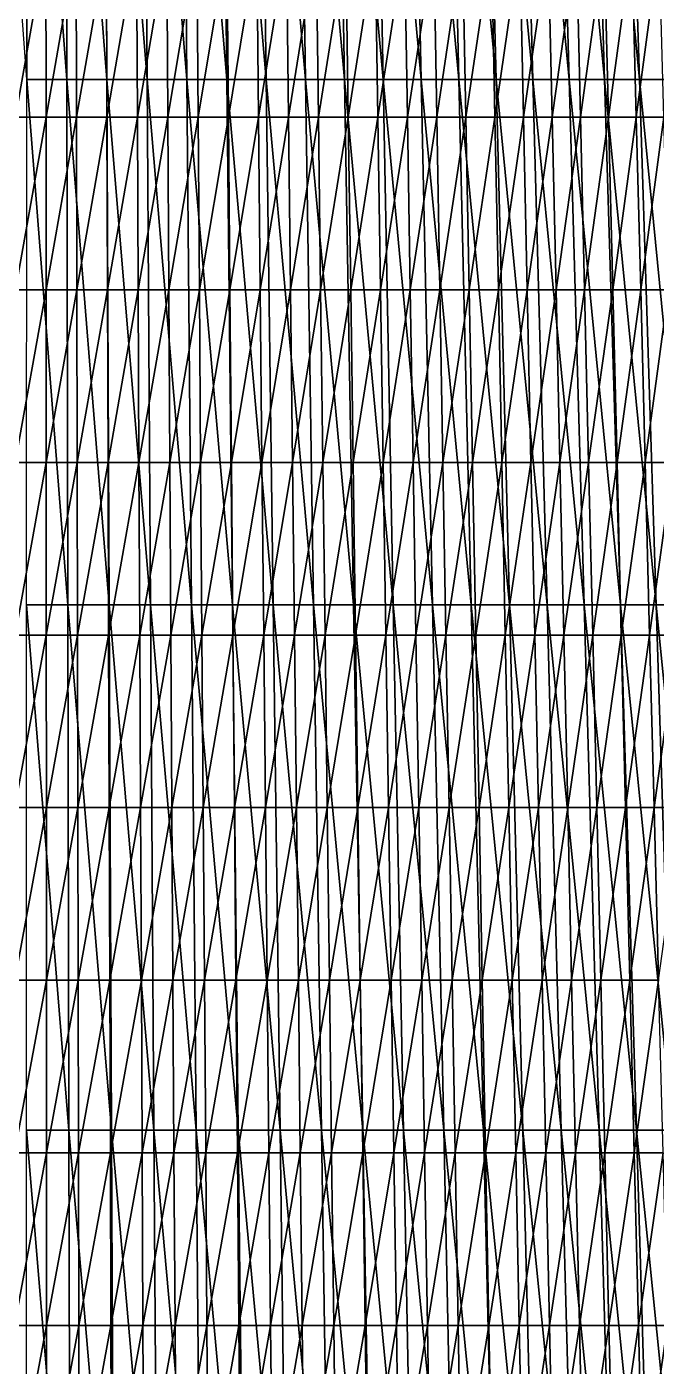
# Model space of a CAD drawing. Extents: x -53 to 3.8, y 0 to 88.2.
# Drawn here: x -24.65 to -14.12, y 22.4 to 44.79 of the extents above; entities that cross this region are included whole.
import ezdxf

# ---------------------------------------------------------------- set-up
doc = ezdxf.new("R2010")
doc.units = 0

msp = doc.modelspace()

# ---------------------------------------------------------------- linework, layer by layer
for points in [[(-24.6485, 43.9056, 25.0572), (-25.2983, 52.6867, 23.3069), (-24.6462, 52.6867, 23.3181)], [(-24.6485, 43.9056, 25.0572), (-24.6462, 52.6867, 23.3181), (-23.9765, 43.9056, 25.0465)], [(-23.9765, 43.9056, 25.0465), (-24.6462, 52.6867, 23.3181), (-23.9942, 52.6867, 23.3079)], [(-23.9942, 52.6867, 23.3079), (-23.3053, 43.9056, 25.0133), (-23.9765, 43.9056, 25.0465)], [(-23.3428, 52.6867, 23.2764), (-23.3053, 43.9056, 25.0133), (-23.9942, 52.6867, 23.3079)], [(-23.3428, 52.6867, 23.2764), (-22.6355, 43.9056, 24.9578), (-23.3053, 43.9056, 25.0133)], [(-22.6929, 52.6867, 23.2238), (-22.6355, 43.9056, 24.9578), (-23.3428, 52.6867, 23.2764)], [(-22.6929, 52.6867, 23.2238), (-21.9679, 43.9056, 24.88), (-22.6355, 43.9056, 24.9578)], [(-22.0449, 52.6867, 23.1501), (-21.9679, 43.9056, 24.88), (-22.6929, 52.6867, 23.2238)], [(-21.3033, 43.9056, 24.7802), (-22.0449, 52.6867, 23.1501), (-21.3997, 52.6867, 23.0555)], [(-21.9679, 43.9056, 24.88), (-22.0449, 52.6867, 23.1501), (-21.3033, 43.9056, 24.7802)], [(-20.6424, 43.9056, 24.6583), (-21.3997, 52.6867, 23.0555), (-20.758, 52.6867, 22.94)], [(-21.3033, 43.9056, 24.7802), (-21.3997, 52.6867, 23.0555), (-20.6424, 43.9056, 24.6583)], [(-20.758, 52.6867, 22.94), (-19.9859, 43.9056, 24.5146), (-20.6424, 43.9056, 24.6583)], [(-20.1203, 52.6867, 22.8037), (-19.9859, 43.9056, 24.5146), (-20.758, 52.6867, 22.94)], [(-20.1203, 52.6867, 22.8037), (-19.3347, 43.9056, 24.3491), (-19.9859, 43.9056, 24.5146)], [(-19.4875, 52.6867, 22.6468), (-19.3347, 43.9056, 24.3491), (-20.1203, 52.6867, 22.8037)], [(-19.4875, 52.6867, 22.6468), (-18.6894, 43.9056, 24.162), (-19.3347, 43.9056, 24.3491)], [(-18.8601, 52.6867, 22.4694), (-18.6894, 43.9056, 24.162), (-19.4875, 52.6867, 22.6468)], [(-18.0508, 43.9056, 23.9533), (-18.8601, 52.6867, 22.4694), (-18.239, 52.6867, 22.2715)], [(-18.6894, 43.9056, 24.162), (-18.8601, 52.6867, 22.4694), (-18.0508, 43.9056, 23.9533)], [(-17.4196, 43.9056, 23.7231), (-18.239, 52.6867, 22.2715), (-17.6247, 52.6867, 22.0532)], [(-18.0508, 43.9056, 23.9533), (-18.239, 52.6867, 22.2715), (-17.4196, 43.9056, 23.7231)], [(-16.7968, 43.9056, 23.4717), (-17.6247, 52.6867, 22.0532), (-17.0181, 52.6867, 21.8148)], [(-17.4196, 43.9056, 23.7231), (-17.6247, 52.6867, 22.0532), (-16.7968, 43.9056, 23.4717)], [(-17.0181, 52.6867, 21.8148), (-16.1828, 43.9056, 23.1995), (-16.7968, 43.9056, 23.4717)], [(-16.4198, 52.6867, 21.5566), (-16.1828, 43.9056, 23.1995), (-17.0181, 52.6867, 21.8148)], [(-16.4198, 52.6867, 21.5566), (-15.5784, 43.9056, 22.9069), (-16.1828, 43.9056, 23.1995)], [(-15.8303, 52.6867, 21.279), (-15.5784, 43.9056, 22.9069), (-16.4198, 52.6867, 21.5566)], [(-14.9842, 43.9056, 22.5944), (-15.8303, 52.6867, 21.279), (-15.2502, 52.6867, 20.9823)], [(-15.5784, 43.9056, 22.9069), (-15.8303, 52.6867, 21.279), (-14.9842, 43.9056, 22.5944)], [(-14.4007, 43.9056, 22.2623), (-15.2502, 52.6867, 20.9823), (-14.68, 52.6867, 20.667)], [(-14.9842, 43.9056, 22.5944), (-15.2502, 52.6867, 20.9823), (-14.4007, 43.9056, 22.2623)], [(-13.8286, 43.9056, 21.9111), (-14.68, 52.6867, 20.667), (-14.1204, 52.6867, 20.3335)], [(-14.4007, 43.9056, 22.2623), (-14.68, 52.6867, 20.667), (-13.8286, 43.9056, 21.9111)], [(-24.835, 43.2773, 29.1794), (-24.3265, 46.1624, 28.6072), (-24.8325, 46.1624, 28.608)], [(-24.3251, 43.2773, 29.1786), (-24.3265, 46.1624, 28.6072), (-24.835, 43.2773, 29.1794)], [(-24.3251, 43.2773, 29.1786), (-23.8207, 46.1624, 28.5958), (-24.3265, 46.1624, 28.6072)], [(-23.8153, 43.2773, 29.167), (-23.8207, 46.1624, 28.5958), (-24.3251, 43.2773, 29.1786)], [(-23.8153, 43.2773, 29.167), (-23.3152, 46.1624, 28.5739), (-23.8207, 46.1624, 28.5958)], [(-23.3058, 43.2773, 29.1448), (-23.3152, 46.1624, 28.5739), (-23.8153, 43.2773, 29.167)], [(-23.3058, 43.2773, 29.1448), (-22.8103, 46.1624, 28.5414), (-23.3152, 46.1624, 28.5739)], [(-22.7969, 43.2773, 29.1119), (-22.8103, 46.1624, 28.5414), (-23.3058, 43.2773, 29.1448)], [(-22.7969, 43.2773, 29.1119), (-22.3062, 46.1624, 28.4983), (-22.8103, 46.1624, 28.5414)], [(-22.2889, 43.2773, 29.0682), (-22.3062, 46.1624, 28.4983), (-22.7969, 43.2773, 29.1119)], [(-22.2889, 43.2773, 29.0682), (-21.8031, 46.1624, 28.4446), (-22.3062, 46.1624, 28.4983)], [(-21.7819, 43.2773, 29.0138), (-21.8031, 46.1624, 28.4446), (-22.2889, 43.2773, 29.0682)], [(-21.7819, 43.2773, 29.0138), (-21.3012, 46.1624, 28.3804), (-21.8031, 46.1624, 28.4446)], [(-21.2761, 43.2773, 28.9487), (-21.3012, 46.1624, 28.3804), (-21.7819, 43.2773, 29.0138)], [(-21.2761, 43.2773, 28.9487), (-20.8008, 46.1624, 28.3055), (-21.3012, 46.1624, 28.3804)], [(-20.7719, 43.2773, 28.8728), (-20.8008, 46.1624, 28.3055), (-21.2761, 43.2773, 28.9487)], [(-20.7719, 43.2773, 28.8728), (-20.3021, 46.1624, 28.2201), (-20.8008, 46.1624, 28.3055)], [(-20.2694, 43.2773, 28.7863), (-20.3021, 46.1624, 28.2201), (-20.7719, 43.2773, 28.8728)], [(-20.2694, 43.2773, 28.7863), (-19.8054, 46.1624, 28.1242), (-20.3021, 46.1624, 28.2201)], [(-19.7688, 43.2773, 28.689), (-19.8054, 46.1624, 28.1242), (-20.2694, 43.2773, 28.7863)], [(-19.7688, 43.2773, 28.689), (-19.3108, 46.1624, 28.0178), (-19.8054, 46.1624, 28.1242)], [(-19.2705, 43.2773, 28.5812), (-19.3108, 46.1624, 28.0178), (-19.7688, 43.2773, 28.689)], [(-19.2705, 43.2773, 28.5812), (-18.8185, 46.1624, 27.901), (-19.3108, 46.1624, 28.0178)], [(-18.7745, 43.2773, 28.4628), (-18.8185, 46.1624, 27.901), (-19.2705, 43.2773, 28.5812)], [(-18.7745, 43.2773, 28.4628), (-18.3288, 46.1624, 27.774), (-18.8185, 46.1624, 27.901)], [(-18.3288, 46.1624, 27.774), (-18.7745, 43.2773, 28.4628), (-18.2812, 43.2773, 28.3341)], [(-17.8419, 46.1624, 27.6367), (-18.3288, 46.1624, 27.774), (-18.2812, 43.2773, 28.3341)], [(-18.2812, 43.2773, 28.3341), (-17.7907, 43.2773, 28.1949), (-17.8419, 46.1624, 27.6367)], [(-17.7907, 43.2773, 28.1949), (-17.358, 46.1624, 27.4894), (-17.8419, 46.1624, 27.6367)], [(-17.358, 46.1624, 27.4894), (-17.7907, 43.2773, 28.1949), (-17.3032, 43.2773, 28.0455)], [(-16.8772, 46.1624, 27.3319), (-17.358, 46.1624, 27.4894), (-17.3032, 43.2773, 28.0455)], [(-17.3032, 43.2773, 28.0455), (-16.819, 43.2773, 27.8859), (-16.8772, 46.1624, 27.3319)], [(-16.819, 43.2773, 27.8859), (-16.3999, 46.1624, 27.1644), (-16.8772, 46.1624, 27.3319)], [(-16.3999, 46.1624, 27.1644), (-16.819, 43.2773, 27.8859), (-16.3383, 43.2773, 27.7162)], [(-15.9262, 46.1624, 26.9871), (-16.3999, 46.1624, 27.1644), (-16.3383, 43.2773, 27.7162)], [(-16.3383, 43.2773, 27.7162), (-15.8612, 43.2773, 27.5365), (-15.9262, 46.1624, 26.9871)], [(-15.8612, 43.2773, 27.5365), (-15.4563, 46.1624, 26.7999), (-15.9262, 46.1624, 26.9871)], [(-15.4563, 46.1624, 26.7999), (-15.8612, 43.2773, 27.5365), (-15.3881, 43.2773, 27.3467)], [(-14.9904, 46.1624, 26.6029), (-15.4563, 46.1624, 26.7999), (-15.3881, 43.2773, 27.3467)], [(-15.3881, 43.2773, 27.3467), (-14.919, 43.2773, 27.1471), (-14.9904, 46.1624, 26.6029)], [(-14.919, 43.2773, 27.1471), (-14.5288, 46.1624, 26.3962), (-14.9904, 46.1624, 26.6029)], [(-14.5288, 46.1624, 26.3962), (-14.919, 43.2773, 27.1471), (-14.4543, 43.2773, 26.9376)], [(-14.0716, 46.1624, 26.1799), (-14.5288, 46.1624, 26.3962), (-14.4543, 43.2773, 26.9376)], [(-14.4543, 43.2773, 26.9376), (-13.9942, 43.2773, 26.7184), (-14.0716, 46.1624, 26.1799)], [(-24.6508, 35.1245, 26.7963), (-24.6485, 43.9056, 25.0572), (-23.9588, 35.1245, 26.785)], [(-23.9588, 35.1245, 26.785), (-24.6485, 43.9056, 25.0572), (-23.9765, 43.9056, 25.0465)], [(-23.9765, 43.9056, 25.0465), (-23.2677, 35.1245, 26.7502), (-23.9588, 35.1245, 26.785)], [(-23.3053, 43.9056, 25.0133), (-23.2677, 35.1245, 26.7502), (-23.9765, 43.9056, 25.0465)], [(-23.3053, 43.9056, 25.0133), (-22.5781, 35.1245, 26.6918), (-23.2677, 35.1245, 26.7502)], [(-22.6355, 43.9056, 24.9578), (-22.5781, 35.1245, 26.6918), (-23.3053, 43.9056, 25.0133)], [(-22.6355, 43.9056, 24.9578), (-21.8908, 35.1245, 26.61), (-22.5781, 35.1245, 26.6918)], [(-21.9679, 43.9056, 24.88), (-21.8908, 35.1245, 26.61), (-22.6355, 43.9056, 24.9578)], [(-21.2068, 35.1245, 26.5049), (-21.9679, 43.9056, 24.88), (-21.3033, 43.9056, 24.7802)], [(-21.8908, 35.1245, 26.61), (-21.9679, 43.9056, 24.88), (-21.2068, 35.1245, 26.5049)], [(-20.5268, 35.1245, 26.3767), (-21.3033, 43.9056, 24.7802), (-20.6424, 43.9056, 24.6583)], [(-21.2068, 35.1245, 26.5049), (-21.3033, 43.9056, 24.7802), (-20.5268, 35.1245, 26.3767)], [(-20.6424, 43.9056, 24.6583), (-19.8515, 35.1245, 26.2255), (-20.5268, 35.1245, 26.3767)], [(-19.9859, 43.9056, 24.5146), (-19.8515, 35.1245, 26.2255), (-20.6424, 43.9056, 24.6583)], [(-19.9859, 43.9056, 24.5146), (-19.1819, 35.1245, 26.0514), (-19.8515, 35.1245, 26.2255)], [(-19.3347, 43.9056, 24.3491), (-19.1819, 35.1245, 26.0514), (-19.9859, 43.9056, 24.5146)], [(-19.3347, 43.9056, 24.3491), (-18.5186, 35.1245, 25.8545), (-19.1819, 35.1245, 26.0514)], [(-18.6894, 43.9056, 24.162), (-18.5186, 35.1245, 25.8545), (-19.3347, 43.9056, 24.3491)], [(-17.8625, 35.1245, 25.635), (-18.6894, 43.9056, 24.162), (-18.0508, 43.9056, 23.9533)], [(-18.5186, 35.1245, 25.8545), (-18.6894, 43.9056, 24.162), (-17.8625, 35.1245, 25.635)], [(-17.2145, 35.1245, 25.393), (-18.0508, 43.9056, 23.9533), (-17.4196, 43.9056, 23.7231)], [(-17.8625, 35.1245, 25.635), (-18.0508, 43.9056, 23.9533), (-17.2145, 35.1245, 25.393)], [(-16.5754, 35.1245, 25.1287), (-17.4196, 43.9056, 23.7231), (-16.7968, 43.9056, 23.4717)], [(-17.2145, 35.1245, 25.393), (-17.4196, 43.9056, 23.7231), (-16.5754, 35.1245, 25.1287)], [(-16.7968, 43.9056, 23.4717), (-15.9459, 35.1245, 24.8425), (-16.5754, 35.1245, 25.1287)], [(-16.1828, 43.9056, 23.1995), (-15.9459, 35.1245, 24.8425), (-16.7968, 43.9056, 23.4717)], [(-16.1828, 43.9056, 23.1995), (-15.3266, 35.1245, 24.5349), (-15.9459, 35.1245, 24.8425)], [(-15.5784, 43.9056, 22.9069), (-15.3266, 35.1245, 24.5349), (-16.1828, 43.9056, 23.1995)], [(-14.7182, 35.1245, 24.2064), (-15.5784, 43.9056, 22.9069), (-14.9842, 43.9056, 22.5944)], [(-15.3266, 35.1245, 24.5349), (-15.5784, 43.9056, 22.9069), (-14.7182, 35.1245, 24.2064)], [(-14.1214, 35.1245, 23.8575), (-14.9842, 43.9056, 22.5944), (-14.4007, 43.9056, 22.2623)], [(-14.7182, 35.1245, 24.2064), (-14.9842, 43.9056, 22.5944), (-14.1214, 35.1245, 23.8575)], [(-13.5368, 35.1245, 23.4887), (-14.4007, 43.9056, 22.2623), (-13.8286, 43.9056, 21.9111)], [(-14.1214, 35.1245, 23.8575), (-14.4007, 43.9056, 22.2623), (-13.5368, 35.1245, 23.4887)], [(-24.8375, 40.3921, 29.7507), (-24.3251, 43.2773, 29.1786), (-24.835, 43.2773, 29.1794)], [(-24.3236, 40.3921, 29.7499), (-24.3251, 43.2773, 29.1786), (-24.8375, 40.3921, 29.7507)], [(-24.3236, 40.3921, 29.7499), (-23.8153, 43.2773, 29.167), (-24.3251, 43.2773, 29.1786)], [(-23.8098, 40.3921, 29.7383), (-23.8153, 43.2773, 29.167), (-24.3236, 40.3921, 29.7499)], [(-23.8098, 40.3921, 29.7383), (-23.3058, 43.2773, 29.1448), (-23.8153, 43.2773, 29.167)], [(-23.2964, 40.3921, 29.7158), (-23.3058, 43.2773, 29.1448), (-23.8098, 40.3921, 29.7383)], [(-23.2964, 40.3921, 29.7158), (-22.7969, 43.2773, 29.1119), (-23.3058, 43.2773, 29.1448)], [(-22.7836, 40.3921, 29.6824), (-22.7969, 43.2773, 29.1119), (-23.2964, 40.3921, 29.7158)], [(-22.7836, 40.3921, 29.6824), (-22.2889, 43.2773, 29.0682), (-22.7969, 43.2773, 29.1119)], [(-22.2716, 40.3921, 29.6382), (-22.2889, 43.2773, 29.0682), (-22.7836, 40.3921, 29.6824)], [(-22.2716, 40.3921, 29.6382), (-21.7819, 43.2773, 29.0138), (-22.2889, 43.2773, 29.0682)], [(-21.7607, 40.3921, 29.583), (-21.7819, 43.2773, 29.0138), (-22.2716, 40.3921, 29.6382)], [(-21.7607, 40.3921, 29.583), (-21.2761, 43.2773, 28.9487), (-21.7819, 43.2773, 29.0138)], [(-21.2511, 40.3921, 29.517), (-21.2761, 43.2773, 28.9487), (-21.7607, 40.3921, 29.583)], [(-21.2511, 40.3921, 29.517), (-20.7719, 43.2773, 28.8728), (-21.2761, 43.2773, 28.9487)], [(-20.743, 40.3921, 29.4402), (-20.7719, 43.2773, 28.8728), (-21.2511, 40.3921, 29.517)], [(-20.743, 40.3921, 29.4402), (-20.2694, 43.2773, 28.7863), (-20.7719, 43.2773, 28.8728)], [(-20.2366, 40.3921, 29.3524), (-20.2694, 43.2773, 28.7863), (-20.743, 40.3921, 29.4402)], [(-20.2366, 40.3921, 29.3524), (-19.7688, 43.2773, 28.689), (-20.2694, 43.2773, 28.7863)], [(-19.7323, 40.3921, 29.2538), (-19.7688, 43.2773, 28.689), (-20.2366, 40.3921, 29.3524)], [(-19.7323, 40.3921, 29.2538), (-19.2705, 43.2773, 28.5812), (-19.7688, 43.2773, 28.689)], [(-19.2302, 40.3921, 29.1446), (-19.2705, 43.2773, 28.5812), (-19.7323, 40.3921, 29.2538)], [(-19.2302, 40.3921, 29.1446), (-18.7745, 43.2773, 28.4628), (-19.2705, 43.2773, 28.5812)], [(-18.7745, 43.2773, 28.4628), (-19.2302, 40.3921, 29.1446), (-18.7306, 40.3921, 29.0246)], [(-18.2812, 43.2773, 28.3341), (-18.7745, 43.2773, 28.4628), (-18.7306, 40.3921, 29.0246)], [(-18.7306, 40.3921, 29.0246), (-18.2336, 40.3921, 28.8941), (-18.2812, 43.2773, 28.3341)], [(-18.2336, 40.3921, 28.8941), (-17.7907, 43.2773, 28.1949), (-18.2812, 43.2773, 28.3341)], [(-17.7907, 43.2773, 28.1949), (-18.2336, 40.3921, 28.8941), (-17.7395, 40.3921, 28.7531)], [(-17.3032, 43.2773, 28.0455), (-17.7907, 43.2773, 28.1949), (-17.7395, 40.3921, 28.7531)], [(-17.7395, 40.3921, 28.7531), (-17.2485, 40.3921, 28.6017), (-17.3032, 43.2773, 28.0455)], [(-17.2485, 40.3921, 28.6017), (-16.819, 43.2773, 27.8859), (-17.3032, 43.2773, 28.0455)], [(-16.819, 43.2773, 27.8859), (-17.2485, 40.3921, 28.6017), (-16.7608, 40.3921, 28.44)], [(-16.3383, 43.2773, 27.7162), (-16.819, 43.2773, 27.8859), (-16.7608, 40.3921, 28.44)], [(-16.7608, 40.3921, 28.44), (-16.2767, 40.3921, 28.268), (-16.3383, 43.2773, 27.7162)], [(-16.2767, 40.3921, 28.268), (-15.8612, 43.2773, 27.5365), (-16.3383, 43.2773, 27.7162)], [(-15.8612, 43.2773, 27.5365), (-16.2767, 40.3921, 28.268), (-15.7963, 40.3921, 28.0858)], [(-15.3881, 43.2773, 27.3467), (-15.8612, 43.2773, 27.5365), (-15.7963, 40.3921, 28.0858)], [(-15.7963, 40.3921, 28.0858), (-15.3199, 40.3921, 27.8936), (-15.3881, 43.2773, 27.3467)], [(-15.3199, 40.3921, 27.8936), (-14.919, 43.2773, 27.1471), (-15.3881, 43.2773, 27.3467)], [(-14.919, 43.2773, 27.1471), (-15.3199, 40.3921, 27.8936), (-14.8477, 40.3921, 27.6913)], [(-14.4543, 43.2773, 26.9376), (-14.919, 43.2773, 27.1471), (-14.8477, 40.3921, 27.6913)], [(-14.8477, 40.3921, 27.6913), (-14.3799, 40.3921, 27.4791), (-14.4543, 43.2773, 26.9376)], [(-14.3799, 40.3921, 27.4791), (-13.9942, 43.2773, 26.7184), (-14.4543, 43.2773, 26.9376)], [(-13.9942, 43.2773, 26.7184), (-14.3799, 40.3921, 27.4791), (-13.9167, 40.3921, 27.257)], [(-24.84, 37.507, 30.3221), (-24.3236, 40.3921, 29.7499), (-24.8375, 40.3921, 29.7507)], [(-24.3221, 37.507, 30.3213), (-24.3236, 40.3921, 29.7499), (-24.84, 37.507, 30.3221)], [(-24.3221, 37.507, 30.3213), (-23.8098, 40.3921, 29.7383), (-24.3236, 40.3921, 29.7499)], [(-23.8044, 37.507, 30.3095), (-23.8098, 40.3921, 29.7383), (-24.3221, 37.507, 30.3213)], [(-23.8044, 37.507, 30.3095), (-23.2964, 40.3921, 29.7158), (-23.8098, 40.3921, 29.7383)], [(-23.287, 37.507, 30.2867), (-23.2964, 40.3921, 29.7158), (-23.8044, 37.507, 30.3095)], [(-23.287, 37.507, 30.2867), (-22.7836, 40.3921, 29.6824), (-23.2964, 40.3921, 29.7158)], [(-22.7702, 37.507, 30.2529), (-22.7836, 40.3921, 29.6824), (-23.287, 37.507, 30.2867)], [(-22.7702, 37.507, 30.2529), (-22.2716, 40.3921, 29.6382), (-22.7836, 40.3921, 29.6824)], [(-22.2543, 37.507, 30.2081), (-22.2716, 40.3921, 29.6382), (-22.7702, 37.507, 30.2529)], [(-22.2543, 37.507, 30.2081), (-21.7607, 40.3921, 29.583), (-22.2716, 40.3921, 29.6382)], [(-21.7395, 37.507, 30.1522), (-21.7607, 40.3921, 29.583), (-22.2543, 37.507, 30.2081)], [(-21.7395, 37.507, 30.1522), (-21.2511, 40.3921, 29.517), (-21.7607, 40.3921, 29.583)], [(-21.226, 37.507, 30.0854), (-21.2511, 40.3921, 29.517), (-21.7395, 37.507, 30.1522)], [(-21.226, 37.507, 30.0854), (-20.743, 40.3921, 29.4402), (-21.2511, 40.3921, 29.517)], [(-20.714, 37.507, 30.0075), (-20.743, 40.3921, 29.4402), (-21.226, 37.507, 30.0854)], [(-20.714, 37.507, 30.0075), (-20.2366, 40.3921, 29.3524), (-20.743, 40.3921, 29.4402)], [(-20.2039, 37.507, 29.9186), (-20.2366, 40.3921, 29.3524), (-20.714, 37.507, 30.0075)], [(-20.2039, 37.507, 29.9186), (-19.7323, 40.3921, 29.2538), (-20.2366, 40.3921, 29.3524)], [(-19.6958, 37.507, 29.8187), (-19.7323, 40.3921, 29.2538), (-20.2039, 37.507, 29.9186)], [(-19.6958, 37.507, 29.8187), (-19.2302, 40.3921, 29.1446), (-19.7323, 40.3921, 29.2538)], [(-19.2302, 40.3921, 29.1446), (-19.6958, 37.507, 29.8187), (-19.1899, 37.507, 29.708)], [(-18.7306, 40.3921, 29.0246), (-19.2302, 40.3921, 29.1446), (-19.1899, 37.507, 29.708)], [(-19.1899, 37.507, 29.708), (-18.6866, 37.507, 29.5864), (-18.7306, 40.3921, 29.0246)], [(-18.6866, 37.507, 29.5864), (-18.2336, 40.3921, 28.8941), (-18.7306, 40.3921, 29.0246)], [(-18.2336, 40.3921, 28.8941), (-18.6866, 37.507, 29.5864), (-18.1859, 37.507, 29.4542)], [(-17.7395, 40.3921, 28.7531), (-18.2336, 40.3921, 28.8941), (-18.1859, 37.507, 29.4542)], [(-18.1859, 37.507, 29.4542), (-17.6883, 37.507, 29.3113), (-17.7395, 40.3921, 28.7531)], [(-17.6883, 37.507, 29.3113), (-17.2485, 40.3921, 28.6017), (-17.7395, 40.3921, 28.7531)], [(-17.2485, 40.3921, 28.6017), (-17.6883, 37.507, 29.3113), (-17.1937, 37.507, 29.1579)], [(-16.7608, 40.3921, 28.44), (-17.2485, 40.3921, 28.6017), (-17.1937, 37.507, 29.1579)], [(-17.1937, 37.507, 29.1579), (-16.7026, 37.507, 28.9941), (-16.7608, 40.3921, 28.44)], [(-16.7026, 37.507, 28.9941), (-16.2767, 40.3921, 28.268), (-16.7608, 40.3921, 28.44)], [(-16.2767, 40.3921, 28.268), (-16.7026, 37.507, 28.9941), (-16.215, 37.507, 28.8198)], [(-15.7963, 40.3921, 28.0858), (-16.2767, 40.3921, 28.268), (-16.215, 37.507, 28.8198)], [(-16.215, 37.507, 28.8198), (-15.7313, 37.507, 28.6352), (-15.7963, 40.3921, 28.0858)], [(-15.7313, 37.507, 28.6352), (-15.3199, 40.3921, 27.8936), (-15.7963, 40.3921, 28.0858)], [(-15.3199, 40.3921, 27.8936), (-15.7313, 37.507, 28.6352), (-15.2517, 37.507, 28.4404)], [(-14.8477, 40.3921, 27.6913), (-15.3199, 40.3921, 27.8936), (-15.2517, 37.507, 28.4404)], [(-15.2517, 37.507, 28.4404), (-14.7763, 37.507, 28.2355), (-14.8477, 40.3921, 27.6913)], [(-14.7763, 37.507, 28.2355), (-14.3799, 40.3921, 27.4791), (-14.8477, 40.3921, 27.6913)], [(-14.3799, 40.3921, 27.4791), (-14.7763, 37.507, 28.2355), (-14.3054, 37.507, 28.0205)], [(-13.9167, 40.3921, 27.257), (-14.3799, 40.3921, 27.4791), (-14.3054, 37.507, 28.0205)], [(-14.3054, 37.507, 28.0205), (-13.8392, 37.507, 27.7955), (-13.9167, 40.3921, 27.257)], [(-24.8425, 34.6218, 30.8935), (-24.3221, 37.507, 30.3213), (-24.84, 37.507, 30.3221)], [(-24.3206, 34.6218, 30.8927), (-24.3221, 37.507, 30.3213), (-24.8425, 34.6218, 30.8935)], [(-24.3206, 34.6218, 30.8927), (-23.8044, 37.507, 30.3095), (-24.3221, 37.507, 30.3213)], [(-23.7989, 34.6218, 30.8807), (-23.8044, 37.507, 30.3095), (-24.3206, 34.6218, 30.8927)], [(-23.7989, 34.6218, 30.8807), (-23.287, 37.507, 30.2867), (-23.8044, 37.507, 30.3095)], [(-23.2776, 34.6218, 30.8576), (-23.287, 37.507, 30.2867), (-23.7989, 34.6218, 30.8807)], [(-23.2776, 34.6218, 30.8576), (-22.7702, 37.507, 30.2529), (-23.287, 37.507, 30.2867)], [(-22.7569, 34.6218, 30.8234), (-22.7702, 37.507, 30.2529), (-23.2776, 34.6218, 30.8576)], [(-22.7569, 34.6218, 30.8234), (-22.2543, 37.507, 30.2081), (-22.7702, 37.507, 30.2529)], [(-22.2371, 34.6218, 30.778), (-22.2543, 37.507, 30.2081), (-22.7569, 34.6218, 30.8234)], [(-22.2371, 34.6218, 30.778), (-21.7395, 37.507, 30.1522), (-22.2543, 37.507, 30.2081)], [(-21.7183, 34.6218, 30.7215), (-21.7395, 37.507, 30.1522), (-22.2371, 34.6218, 30.778)], [(-21.7183, 34.6218, 30.7215), (-21.226, 37.507, 30.0854), (-21.7395, 37.507, 30.1522)], [(-21.2009, 34.6218, 30.6537), (-21.226, 37.507, 30.0854), (-21.7183, 34.6218, 30.7215)], [(-21.2009, 34.6218, 30.6537), (-20.714, 37.507, 30.0075), (-21.226, 37.507, 30.0854)], [(-20.6851, 34.6218, 30.5748), (-20.714, 37.507, 30.0075), (-21.2009, 34.6218, 30.6537)], [(-20.6851, 34.6218, 30.5748), (-20.2039, 37.507, 29.9186), (-20.714, 37.507, 30.0075)], [(-20.1711, 34.6218, 30.4847), (-20.2039, 37.507, 29.9186), (-20.6851, 34.6218, 30.5748)], [(-20.1711, 34.6218, 30.4847), (-19.6958, 37.507, 29.8187), (-20.2039, 37.507, 29.9186)], [(-19.6958, 37.507, 29.8187), (-20.1711, 34.6218, 30.4847), (-19.6592, 34.6218, 30.3835)], [(-19.1899, 37.507, 29.708), (-19.6958, 37.507, 29.8187), (-19.6592, 34.6218, 30.3835)], [(-19.6592, 34.6218, 30.3835), (-19.1496, 34.6218, 30.2714), (-19.1899, 37.507, 29.708)], [(-19.1496, 34.6218, 30.2714), (-18.6866, 37.507, 29.5864), (-19.1899, 37.507, 29.708)], [(-18.6866, 37.507, 29.5864), (-19.1496, 34.6218, 30.2714), (-18.6426, 34.6218, 30.1482)], [(-18.1859, 37.507, 29.4542), (-18.6866, 37.507, 29.5864), (-18.6426, 34.6218, 30.1482)], [(-18.6426, 34.6218, 30.1482), (-18.1383, 34.6218, 30.0143), (-18.1859, 37.507, 29.4542)], [(-18.1383, 34.6218, 30.0143), (-17.6883, 37.507, 29.3113), (-18.1859, 37.507, 29.4542)], [(-17.6883, 37.507, 29.3113), (-18.1383, 34.6218, 30.0143), (-17.637, 34.6218, 29.8695)], [(-17.1937, 37.507, 29.1579), (-17.6883, 37.507, 29.3113), (-17.637, 34.6218, 29.8695)], [(-17.637, 34.6218, 29.8695), (-17.139, 34.6218, 29.7141), (-17.1937, 37.507, 29.1579)], [(-17.139, 34.6218, 29.7141), (-16.7026, 37.507, 28.9941), (-17.1937, 37.507, 29.1579)], [(-16.7026, 37.507, 28.9941), (-17.139, 34.6218, 29.7141), (-16.6444, 34.6218, 29.5481)], [(-16.215, 37.507, 28.8198), (-16.7026, 37.507, 28.9941), (-16.6444, 34.6218, 29.5481)], [(-16.6444, 34.6218, 29.5481), (-16.1534, 34.6218, 29.3716), (-16.215, 37.507, 28.8198)], [(-16.1534, 34.6218, 29.3716), (-15.7313, 37.507, 28.6352), (-16.215, 37.507, 28.8198)], [(-15.7313, 37.507, 28.6352), (-16.1534, 34.6218, 29.3716), (-15.6664, 34.6218, 29.1846)], [(-15.2517, 37.507, 28.4404), (-15.7313, 37.507, 28.6352), (-15.6664, 34.6218, 29.1846)], [(-15.6664, 34.6218, 29.1846), (-15.1835, 34.6218, 28.9873), (-15.2517, 37.507, 28.4404)], [(-15.1835, 34.6218, 28.9873), (-14.7763, 37.507, 28.2355), (-15.2517, 37.507, 28.4404)], [(-14.7763, 37.507, 28.2355), (-15.1835, 34.6218, 28.9873), (-14.7049, 34.6218, 28.7797)], [(-14.3054, 37.507, 28.0205), (-14.7763, 37.507, 28.2355), (-14.7049, 34.6218, 28.7797)], [(-14.7049, 34.6218, 28.7797), (-14.2309, 34.6218, 28.5619), (-14.3054, 37.507, 28.0205)], [(-14.2309, 34.6218, 28.5619), (-13.8392, 37.507, 27.7955), (-14.3054, 37.507, 28.0205)], [(-14.2309, 34.6218, 28.5619), (-13.7617, 34.6218, 28.334), (-13.8392, 37.507, 27.7955)], [(-24.6531, 26.3434, 28.5354), (-24.6508, 35.1245, 26.7963), (-23.9412, 26.3434, 28.5236)], [(-23.9412, 26.3434, 28.5236), (-24.6508, 35.1245, 26.7963), (-23.9588, 35.1245, 26.785)], [(-23.9588, 35.1245, 26.785), (-23.2301, 26.3434, 28.487), (-23.9412, 26.3434, 28.5236)], [(-23.2677, 35.1245, 26.7502), (-23.2301, 26.3434, 28.487), (-23.9588, 35.1245, 26.785)], [(-23.2677, 35.1245, 26.7502), (-22.5206, 26.3434, 28.4257), (-23.2301, 26.3434, 28.487)], [(-22.5781, 35.1245, 26.6918), (-22.5206, 26.3434, 28.4257), (-23.2677, 35.1245, 26.7502)], [(-22.5781, 35.1245, 26.6918), (-21.8138, 26.3434, 28.3399), (-22.5206, 26.3434, 28.4257)], [(-21.8908, 35.1245, 26.61), (-21.8138, 26.3434, 28.3399), (-22.5781, 35.1245, 26.6918)], [(-21.1104, 26.3434, 28.2296), (-21.8908, 35.1245, 26.61), (-21.2068, 35.1245, 26.5049)], [(-21.8138, 26.3434, 28.3399), (-21.8908, 35.1245, 26.61), (-21.1104, 26.3434, 28.2296)], [(-20.4112, 26.3434, 28.0951), (-21.2068, 35.1245, 26.5049), (-20.5268, 35.1245, 26.3767)], [(-21.1104, 26.3434, 28.2296), (-21.2068, 35.1245, 26.5049), (-20.4112, 26.3434, 28.0951)], [(-20.5268, 35.1245, 26.3767), (-19.7171, 26.3434, 27.9364), (-20.4112, 26.3434, 28.0951)], [(-19.8515, 35.1245, 26.2255), (-19.7171, 26.3434, 27.9364), (-20.5268, 35.1245, 26.3767)], [(-19.8515, 35.1245, 26.2255), (-19.0291, 26.3434, 27.7537), (-19.7171, 26.3434, 27.9364)], [(-19.1819, 35.1245, 26.0514), (-19.0291, 26.3434, 27.7537), (-19.8515, 35.1245, 26.2255)], [(-19.1819, 35.1245, 26.0514), (-18.3478, 26.3434, 27.5471), (-19.0291, 26.3434, 27.7537)], [(-18.5186, 35.1245, 25.8545), (-18.3478, 26.3434, 27.5471), (-19.1819, 35.1245, 26.0514)], [(-17.6743, 26.3434, 27.3168), (-18.5186, 35.1245, 25.8545), (-17.8625, 35.1245, 25.635)], [(-18.3478, 26.3434, 27.5471), (-18.5186, 35.1245, 25.8545), (-17.6743, 26.3434, 27.3168)], [(-17.0094, 26.3434, 27.0629), (-17.8625, 35.1245, 25.635), (-17.2145, 35.1245, 25.393)], [(-17.6743, 26.3434, 27.3168), (-17.8625, 35.1245, 25.635), (-17.0094, 26.3434, 27.0629)], [(-16.354, 26.3434, 26.7856), (-17.2145, 35.1245, 25.393), (-16.5754, 35.1245, 25.1287)], [(-17.0094, 26.3434, 27.0629), (-17.2145, 35.1245, 25.393), (-16.354, 26.3434, 26.7856)], [(-16.5754, 35.1245, 25.1287), (-15.7089, 26.3434, 26.4854), (-16.354, 26.3434, 26.7856)], [(-15.9459, 35.1245, 24.8425), (-15.7089, 26.3434, 26.4854), (-16.5754, 35.1245, 25.1287)], [(-15.9459, 35.1245, 24.8425), (-15.0747, 26.3434, 26.1629), (-15.7089, 26.3434, 26.4854)], [(-15.3266, 35.1245, 24.5349), (-15.0747, 26.3434, 26.1629), (-15.9459, 35.1245, 24.8425)], [(-14.4522, 26.3434, 25.8185), (-15.3266, 35.1245, 24.5349), (-14.7182, 35.1245, 24.2064)], [(-15.0747, 26.3434, 26.1629), (-15.3266, 35.1245, 24.5349), (-14.4522, 26.3434, 25.8185)], [(-13.8421, 26.3434, 25.4528), (-14.7182, 35.1245, 24.2064), (-14.1214, 35.1245, 23.8575)], [(-14.4522, 26.3434, 25.8185), (-14.7182, 35.1245, 24.2064), (-13.8421, 26.3434, 25.4528)], [(-13.245, 26.3434, 25.0662), (-14.1214, 35.1245, 23.8575), (-13.5368, 35.1245, 23.4887)], [(-13.8421, 26.3434, 25.4528), (-14.1214, 35.1245, 23.8575), (-13.245, 26.3434, 25.0662)], [(-24.845, 31.7367, 31.4648), (-24.3206, 34.6218, 30.8927), (-24.8425, 34.6218, 30.8935)], [(-24.3192, 31.7367, 31.464), (-24.3206, 34.6218, 30.8927), (-24.845, 31.7367, 31.4648)], [(-24.3192, 31.7367, 31.464), (-23.7989, 34.6218, 30.8807), (-24.3206, 34.6218, 30.8927)], [(-23.7935, 31.7367, 31.4519), (-23.7989, 34.6218, 30.8807), (-24.3192, 31.7367, 31.464)], [(-23.7935, 31.7367, 31.4519), (-23.2776, 34.6218, 30.8576), (-23.7989, 34.6218, 30.8807)], [(-23.2682, 31.7367, 31.4286), (-23.2776, 34.6218, 30.8576), (-23.7935, 31.7367, 31.4519)], [(-23.2682, 31.7367, 31.4286), (-22.7569, 34.6218, 30.8234), (-23.2776, 34.6218, 30.8576)], [(-22.7436, 31.7367, 31.3939), (-22.7569, 34.6218, 30.8234), (-23.2682, 31.7367, 31.4286)], [(-22.7436, 31.7367, 31.3939), (-22.2371, 34.6218, 30.778), (-22.7569, 34.6218, 30.8234)], [(-22.2198, 31.7367, 31.3479), (-22.2371, 34.6218, 30.778), (-22.7436, 31.7367, 31.3939)], [(-22.2198, 31.7367, 31.3479), (-21.7183, 34.6218, 30.7215), (-22.2371, 34.6218, 30.778)], [(-21.6971, 31.7367, 31.2907), (-21.7183, 34.6218, 30.7215), (-22.2198, 31.7367, 31.3479)], [(-21.6971, 31.7367, 31.2907), (-21.2009, 34.6218, 30.6537), (-21.7183, 34.6218, 30.7215)], [(-21.1758, 31.7367, 31.2221), (-21.2009, 34.6218, 30.6537), (-21.6971, 31.7367, 31.2907)], [(-21.1758, 31.7367, 31.2221), (-20.6851, 34.6218, 30.5748), (-21.2009, 34.6218, 30.6537)], [(-20.6562, 31.7367, 31.1421), (-20.6851, 34.6218, 30.5748), (-21.1758, 31.7367, 31.2221)], [(-20.6562, 31.7367, 31.1421), (-20.1711, 34.6218, 30.4847), (-20.6851, 34.6218, 30.5748)], [(-20.1711, 34.6218, 30.4847), (-20.6562, 31.7367, 31.1421), (-20.1384, 31.7367, 31.0509)], [(-19.6592, 34.6218, 30.3835), (-20.1711, 34.6218, 30.4847), (-20.1384, 31.7367, 31.0509)], [(-20.1384, 31.7367, 31.0509), (-19.6227, 31.7367, 30.9484), (-19.6592, 34.6218, 30.3835)], [(-19.6227, 31.7367, 30.9484), (-19.1496, 34.6218, 30.2714), (-19.6592, 34.6218, 30.3835)], [(-19.1496, 34.6218, 30.2714), (-19.6227, 31.7367, 30.9484), (-19.1094, 31.7367, 30.8347)], [(-18.6426, 34.6218, 30.1482), (-19.1496, 34.6218, 30.2714), (-19.1094, 31.7367, 30.8347)], [(-19.1094, 31.7367, 30.8347), (-18.5986, 31.7367, 30.71), (-18.6426, 34.6218, 30.1482)], [(-18.5986, 31.7367, 30.71), (-18.1383, 34.6218, 30.0143), (-18.6426, 34.6218, 30.1482)], [(-18.1383, 34.6218, 30.0143), (-18.5986, 31.7367, 30.71), (-18.0907, 31.7367, 30.5743)], [(-17.637, 34.6218, 29.8695), (-18.1383, 34.6218, 30.0143), (-18.0907, 31.7367, 30.5743)], [(-18.0907, 31.7367, 30.5743), (-17.5858, 31.7367, 30.4277), (-17.637, 34.6218, 29.8695)], [(-17.5858, 31.7367, 30.4277), (-17.139, 34.6218, 29.7141), (-17.637, 34.6218, 29.8695)], [(-17.139, 34.6218, 29.7141), (-17.5858, 31.7367, 30.4277), (-17.0842, 31.7367, 30.2703)], [(-16.6444, 34.6218, 29.5481), (-17.139, 34.6218, 29.7141), (-17.0842, 31.7367, 30.2703)], [(-17.0842, 31.7367, 30.2703), (-16.5862, 31.7367, 30.1022), (-16.6444, 34.6218, 29.5481)], [(-16.5862, 31.7367, 30.1022), (-16.1534, 34.6218, 29.3716), (-16.6444, 34.6218, 29.5481)], [(-16.1534, 34.6218, 29.3716), (-16.5862, 31.7367, 30.1022), (-16.0918, 31.7367, 29.9234)], [(-15.6664, 34.6218, 29.1846), (-16.1534, 34.6218, 29.3716), (-16.0918, 31.7367, 29.9234)], [(-16.0918, 31.7367, 29.9234), (-15.6014, 31.7367, 29.734), (-15.6664, 34.6218, 29.1846)], [(-15.6014, 31.7367, 29.734), (-15.1835, 34.6218, 28.9873), (-15.6664, 34.6218, 29.1846)], [(-15.1835, 34.6218, 28.9873), (-15.6014, 31.7367, 29.734), (-15.1153, 31.7367, 29.5341)], [(-14.7049, 34.6218, 28.7797), (-15.1835, 34.6218, 28.9873), (-15.1153, 31.7367, 29.5341)], [(-15.1153, 31.7367, 29.5341), (-14.6335, 31.7367, 29.3239), (-14.7049, 34.6218, 28.7797)], [(-14.6335, 31.7367, 29.3239), (-14.2309, 34.6218, 28.5619), (-14.7049, 34.6218, 28.7797)], [(-14.6335, 31.7367, 29.3239), (-14.1565, 31.7367, 29.1033), (-14.2309, 34.6218, 28.5619)], [(-14.1565, 31.7367, 29.1033), (-13.7617, 34.6218, 28.334), (-14.2309, 34.6218, 28.5619)], [(-13.6843, 31.7367, 28.8725), (-13.7617, 34.6218, 28.334), (-14.1565, 31.7367, 29.1033)], [(-24.8475, 28.8515, 32.0362), (-24.3192, 31.7367, 31.464), (-24.845, 31.7367, 31.4648)], [(-24.3177, 28.8515, 32.0354), (-24.3192, 31.7367, 31.464), (-24.8475, 28.8515, 32.0362)], [(-24.3177, 28.8515, 32.0354), (-23.7935, 31.7367, 31.4519), (-24.3192, 31.7367, 31.464)], [(-23.788, 28.8515, 32.0232), (-23.7935, 31.7367, 31.4519), (-24.3177, 28.8515, 32.0354)], [(-23.788, 28.8515, 32.0232), (-23.2682, 31.7367, 31.4286), (-23.7935, 31.7367, 31.4519)], [(-23.2588, 28.8515, 31.9995), (-23.2682, 31.7367, 31.4286), (-23.788, 28.8515, 32.0232)], [(-23.2588, 28.8515, 31.9995), (-22.7436, 31.7367, 31.3939), (-23.2682, 31.7367, 31.4286)], [(-22.7302, 28.8515, 31.9644), (-22.7436, 31.7367, 31.3939), (-23.2588, 28.8515, 31.9995)], [(-22.7302, 28.8515, 31.9644), (-22.2198, 31.7367, 31.3479), (-22.7436, 31.7367, 31.3939)], [(-22.2025, 28.8515, 31.9179), (-22.2198, 31.7367, 31.3479), (-22.7302, 28.8515, 31.9644)], [(-22.2025, 28.8515, 31.9179), (-21.6971, 31.7367, 31.2907), (-22.2198, 31.7367, 31.3479)], [(-21.6759, 28.8515, 31.8599), (-21.6971, 31.7367, 31.2907), (-22.2025, 28.8515, 31.9179)], [(-21.6759, 28.8515, 31.8599), (-21.1758, 31.7367, 31.2221), (-21.6971, 31.7367, 31.2907)], [(-21.1508, 28.8515, 31.7904), (-21.1758, 31.7367, 31.2221), (-21.6759, 28.8515, 31.8599)], [(-21.1508, 28.8515, 31.7904), (-20.6562, 31.7367, 31.1421), (-21.1758, 31.7367, 31.2221)], [(-20.6562, 31.7367, 31.1421), (-21.1508, 28.8515, 31.7904), (-20.6272, 28.8515, 31.7095)], [(-20.1384, 31.7367, 31.0509), (-20.6562, 31.7367, 31.1421), (-20.6272, 28.8515, 31.7095)], [(-20.6272, 28.8515, 31.7095), (-20.1056, 28.8515, 31.617), (-20.1384, 31.7367, 31.0509)], [(-20.1056, 28.8515, 31.617), (-19.6227, 31.7367, 30.9484), (-20.1384, 31.7367, 31.0509)], [(-19.6227, 31.7367, 30.9484), (-20.1056, 28.8515, 31.617), (-19.5861, 28.8515, 31.5132)], [(-19.1094, 31.7367, 30.8347), (-19.6227, 31.7367, 30.9484), (-19.5861, 28.8515, 31.5132)], [(-19.5861, 28.8515, 31.5132), (-19.0691, 28.8515, 31.3981), (-19.1094, 31.7367, 30.8347)], [(-19.0691, 28.8515, 31.3981), (-18.5986, 31.7367, 30.71), (-19.1094, 31.7367, 30.8347)], [(-18.5986, 31.7367, 30.71), (-19.0691, 28.8515, 31.3981), (-18.5546, 28.8515, 31.2718)], [(-18.0907, 31.7367, 30.5743), (-18.5986, 31.7367, 30.71), (-18.5546, 28.8515, 31.2718)], [(-18.5546, 28.8515, 31.2718), (-18.0431, 28.8515, 31.1344), (-18.0907, 31.7367, 30.5743)], [(-18.0431, 28.8515, 31.1344), (-17.5858, 31.7367, 30.4277), (-18.0907, 31.7367, 30.5743)], [(-17.5858, 31.7367, 30.4277), (-18.0431, 28.8515, 31.1344), (-17.5346, 28.8515, 30.9859)], [(-17.0842, 31.7367, 30.2703), (-17.5858, 31.7367, 30.4277), (-17.5346, 28.8515, 30.9859)], [(-17.5346, 28.8515, 30.9859), (-17.0295, 28.8515, 30.8265), (-17.0842, 31.7367, 30.2703)], [(-17.0295, 28.8515, 30.8265), (-16.5862, 31.7367, 30.1022), (-17.0842, 31.7367, 30.2703)], [(-16.5862, 31.7367, 30.1022), (-17.0295, 28.8515, 30.8265), (-16.5279, 28.8515, 30.6562)], [(-16.0918, 31.7367, 29.9234), (-16.5862, 31.7367, 30.1022), (-16.5279, 28.8515, 30.6562)], [(-16.5279, 28.8515, 30.6562), (-16.0302, 28.8515, 30.4752), (-16.0918, 31.7367, 29.9234)], [(-16.0302, 28.8515, 30.4752), (-15.6014, 31.7367, 29.734), (-16.0918, 31.7367, 29.9234)], [(-15.6014, 31.7367, 29.734), (-16.0302, 28.8515, 30.4752), (-15.5365, 28.8515, 30.2834)], [(-15.1153, 31.7367, 29.5341), (-15.6014, 31.7367, 29.734), (-15.5365, 28.8515, 30.2834)], [(-15.5365, 28.8515, 30.2834), (-15.0471, 28.8515, 30.081), (-15.1153, 31.7367, 29.5341)], [(-15.0471, 28.8515, 30.081), (-14.6335, 31.7367, 29.3239), (-15.1153, 31.7367, 29.5341)], [(-14.6335, 31.7367, 29.3239), (-15.0471, 28.8515, 30.081), (-14.5622, 28.8515, 29.8681)], [(-14.5622, 28.8515, 29.8681), (-14.1565, 31.7367, 29.1033), (-14.6335, 31.7367, 29.3239)], [(-14.1565, 31.7367, 29.1033), (-14.5622, 28.8515, 29.8681), (-14.082, 28.8515, 29.6448)], [(-14.1565, 31.7367, 29.1033), (-14.082, 28.8515, 29.6448), (-13.6843, 31.7367, 28.8725)], [(-24.85, 25.9664, 32.6075), (-24.3177, 28.8515, 32.0354), (-24.8475, 28.8515, 32.0362)], [(-24.3162, 25.9664, 32.6067), (-24.3177, 28.8515, 32.0354), (-24.85, 25.9664, 32.6075)], [(-24.3162, 25.9664, 32.6067), (-23.788, 28.8515, 32.0232), (-24.3177, 28.8515, 32.0354)], [(-23.7826, 25.9664, 32.5944), (-23.788, 28.8515, 32.0232), (-24.3162, 25.9664, 32.6067)], [(-23.7826, 25.9664, 32.5944), (-23.2588, 28.8515, 31.9995), (-23.788, 28.8515, 32.0232)], [(-23.2494, 25.9664, 32.5705), (-23.2588, 28.8515, 31.9995), (-23.7826, 25.9664, 32.5944)], [(-23.2494, 25.9664, 32.5705), (-22.7302, 28.8515, 31.9644), (-23.2588, 28.8515, 31.9995)], [(-22.7169, 25.9664, 32.5349), (-22.7302, 28.8515, 31.9644), (-23.2494, 25.9664, 32.5705)], [(-22.7169, 25.9664, 32.5349), (-22.2025, 28.8515, 31.9179), (-22.7302, 28.8515, 31.9644)], [(-22.1852, 25.9664, 32.4878), (-22.2025, 28.8515, 31.9179), (-22.7169, 25.9664, 32.5349)], [(-22.1852, 25.9664, 32.4878), (-21.6759, 28.8515, 31.8599), (-22.2025, 28.8515, 31.9179)], [(-21.6547, 25.9664, 32.4291), (-21.6759, 28.8515, 31.8599), (-22.1852, 25.9664, 32.4878)], [(-21.6547, 25.9664, 32.4291), (-21.1508, 28.8515, 31.7904), (-21.6759, 28.8515, 31.8599)], [(-21.1508, 28.8515, 31.7904), (-21.6547, 25.9664, 32.4291), (-21.1257, 25.9664, 32.3587)], [(-20.6272, 28.8515, 31.7095), (-21.1508, 28.8515, 31.7904), (-21.1257, 25.9664, 32.3587)], [(-21.1257, 25.9664, 32.3587), (-20.5983, 25.9664, 32.2768), (-20.6272, 28.8515, 31.7095)], [(-20.5983, 25.9664, 32.2768), (-20.1056, 28.8515, 31.617), (-20.6272, 28.8515, 31.7095)], [(-20.1056, 28.8515, 31.617), (-20.5983, 25.9664, 32.2768), (-20.0728, 25.9664, 32.1832)], [(-19.5861, 28.8515, 31.5132), (-20.1056, 28.8515, 31.617), (-20.0728, 25.9664, 32.1832)], [(-20.0728, 25.9664, 32.1832), (-19.5496, 25.9664, 32.0781), (-19.5861, 28.8515, 31.5132)], [(-19.5496, 25.9664, 32.0781), (-19.0691, 28.8515, 31.3981), (-19.5861, 28.8515, 31.5132)], [(-19.0691, 28.8515, 31.3981), (-19.5496, 25.9664, 32.0781), (-19.0288, 25.9664, 31.9615)], [(-18.5546, 28.8515, 31.2718), (-19.0691, 28.8515, 31.3981), (-19.0288, 25.9664, 31.9615)], [(-19.0288, 25.9664, 31.9615), (-18.5107, 25.9664, 31.8336), (-18.5546, 28.8515, 31.2718)], [(-18.5107, 25.9664, 31.8336), (-18.0431, 28.8515, 31.1344), (-18.5546, 28.8515, 31.2718)], [(-18.0431, 28.8515, 31.1344), (-18.5107, 25.9664, 31.8336), (-17.9954, 25.9664, 31.6945)], [(-17.5346, 28.8515, 30.9859), (-18.0431, 28.8515, 31.1344), (-17.9954, 25.9664, 31.6945)], [(-17.9954, 25.9664, 31.6945), (-17.4834, 25.9664, 31.5441), (-17.5346, 28.8515, 30.9859)], [(-17.4834, 25.9664, 31.5441), (-17.0295, 28.8515, 30.8265), (-17.5346, 28.8515, 30.9859)], [(-17.0295, 28.8515, 30.8265), (-17.4834, 25.9664, 31.5441), (-16.9747, 25.9664, 31.3827)], [(-16.5279, 28.8515, 30.6562), (-17.0295, 28.8515, 30.8265), (-16.9747, 25.9664, 31.3827)], [(-16.9747, 25.9664, 31.3827), (-16.4697, 25.9664, 31.2103), (-16.5279, 28.8515, 30.6562)], [(-16.4697, 25.9664, 31.2103), (-16.0302, 28.8515, 30.4752), (-16.5279, 28.8515, 30.6562)], [(-16.0302, 28.8515, 30.4752), (-16.4697, 25.9664, 31.2103), (-15.9686, 25.9664, 31.0269)], [(-15.5365, 28.8515, 30.2834), (-16.0302, 28.8515, 30.4752), (-15.9686, 25.9664, 31.0269)], [(-15.9686, 25.9664, 31.0269), (-15.4716, 25.9664, 30.8328), (-15.5365, 28.8515, 30.2834)], [(-15.4716, 25.9664, 30.8328), (-15.0471, 28.8515, 30.081), (-15.5365, 28.8515, 30.2834)], [(-15.0471, 28.8515, 30.081), (-15.4716, 25.9664, 30.8328), (-14.9789, 25.9664, 30.6279)], [(-15.0471, 28.8515, 30.081), (-14.9789, 25.9664, 30.6279), (-14.5622, 28.8515, 29.8681)], [(-14.5622, 28.8515, 29.8681), (-14.9789, 25.9664, 30.6279), (-14.4908, 25.9664, 30.4123)], [(-14.5622, 28.8515, 29.8681), (-14.4908, 25.9664, 30.4123), (-14.082, 28.8515, 29.6448)], [(-14.082, 28.8515, 29.6448), (-14.4908, 25.9664, 30.4123), (-14.0075, 25.9664, 30.1862)], [(-24.6554, 17.5623, 30.2745), (-24.6531, 26.3434, 28.5354), (-23.9235, 17.5623, 30.2622)], [(-23.9235, 17.5623, 30.2622), (-24.6531, 26.3434, 28.5354), (-23.9412, 26.3434, 28.5236)], [(-23.9412, 26.3434, 28.5236), (-23.1925, 17.5623, 30.2239), (-23.9235, 17.5623, 30.2622)], [(-23.2301, 26.3434, 28.487), (-23.1925, 17.5623, 30.2239), (-23.9412, 26.3434, 28.5236)], [(-23.2301, 26.3434, 28.487), (-22.4632, 17.5623, 30.1597), (-23.1925, 17.5623, 30.2239)], [(-22.5206, 26.3434, 28.4257), (-22.4632, 17.5623, 30.1597), (-23.2301, 26.3434, 28.487)], [(-22.5206, 26.3434, 28.4257), (-21.7368, 17.5623, 30.0698), (-22.4632, 17.5623, 30.1597)], [(-21.8138, 26.3434, 28.3399), (-21.7368, 17.5623, 30.0698), (-22.5206, 26.3434, 28.4257)], [(-21.0139, 17.5623, 29.9543), (-21.8138, 26.3434, 28.3399), (-21.1104, 26.3434, 28.2296)], [(-21.7368, 17.5623, 30.0698), (-21.8138, 26.3434, 28.3399), (-21.0139, 17.5623, 29.9543)], [(-20.2956, 17.5623, 29.8134), (-21.1104, 26.3434, 28.2296), (-20.4112, 26.3434, 28.0951)], [(-21.0139, 17.5623, 29.9543), (-21.1104, 26.3434, 28.2296), (-20.2956, 17.5623, 29.8134)], [(-20.4112, 26.3434, 28.0951), (-19.5827, 17.5623, 29.6473), (-20.2956, 17.5623, 29.8134)], [(-19.7171, 26.3434, 27.9364), (-19.5827, 17.5623, 29.6473), (-20.4112, 26.3434, 28.0951)], [(-19.7171, 26.3434, 27.9364), (-18.8763, 17.5623, 29.456), (-19.5827, 17.5623, 29.6473)], [(-19.0291, 26.3434, 27.7537), (-18.8763, 17.5623, 29.456), (-19.7171, 26.3434, 27.9364)], [(-19.0291, 26.3434, 27.7537), (-18.1771, 17.5623, 29.2397), (-18.8763, 17.5623, 29.456)], [(-18.3478, 26.3434, 27.5471), (-18.1771, 17.5623, 29.2397), (-19.0291, 26.3434, 27.7537)], [(-17.4861, 17.5623, 28.9986), (-18.3478, 26.3434, 27.5471), (-17.6743, 26.3434, 27.3168)], [(-18.1771, 17.5623, 29.2397), (-18.3478, 26.3434, 27.5471), (-17.4861, 17.5623, 28.9986)], [(-16.8042, 17.5623, 28.7328), (-17.6743, 26.3434, 27.3168), (-17.0094, 26.3434, 27.0629)], [(-17.4861, 17.5623, 28.9986), (-17.6743, 26.3434, 27.3168), (-16.8042, 17.5623, 28.7328)], [(-16.1326, 17.5623, 28.4425), (-17.0094, 26.3434, 27.0629), (-16.354, 26.3434, 26.7856)], [(-16.8042, 17.5623, 28.7328), (-17.0094, 26.3434, 27.0629), (-16.1326, 17.5623, 28.4425)], [(-16.354, 26.3434, 26.7856), (-15.4719, 17.5623, 28.1284), (-16.1326, 17.5623, 28.4425)], [(-15.7089, 26.3434, 26.4854), (-15.4719, 17.5623, 28.1284), (-16.354, 26.3434, 26.7856)], [(-15.7089, 26.3434, 26.4854), (-14.8229, 17.5623, 27.7909), (-15.4719, 17.5623, 28.1284)], [(-15.0747, 26.3434, 26.1629), (-14.8229, 17.5623, 27.7909), (-15.7089, 26.3434, 26.4854)], [(-14.1862, 17.5623, 27.4306), (-15.0747, 26.3434, 26.1629), (-14.4522, 26.3434, 25.8185)], [(-14.8229, 17.5623, 27.7909), (-15.0747, 26.3434, 26.1629), (-14.1862, 17.5623, 27.4306)], [(-13.5628, 17.5623, 27.048), (-14.4522, 26.3434, 25.8185), (-13.8421, 26.3434, 25.4528)], [(-14.1862, 17.5623, 27.4306), (-14.4522, 26.3434, 25.8185), (-13.5628, 17.5623, 27.048)], [(-24.8524, 23.0812, 33.1789), (-24.3162, 25.9664, 32.6067), (-24.85, 25.9664, 32.6075)], [(-24.3147, 23.0812, 33.1781), (-24.3162, 25.9664, 32.6067), (-24.8524, 23.0812, 33.1789)], [(-24.3147, 23.0812, 33.1781), (-23.7826, 25.9664, 32.5944), (-24.3162, 25.9664, 32.6067)], [(-23.7772, 23.0812, 33.1656), (-23.7826, 25.9664, 32.5944), (-24.3147, 23.0812, 33.1781)], [(-23.7772, 23.0812, 33.1656), (-23.2494, 25.9664, 32.5705), (-23.7826, 25.9664, 32.5944)], [(-23.24, 23.0812, 33.1414), (-23.2494, 25.9664, 32.5705), (-23.7772, 23.0812, 33.1656)], [(-23.24, 23.0812, 33.1414), (-22.7169, 25.9664, 32.5349), (-23.2494, 25.9664, 32.5705)], [(-22.7035, 23.0812, 33.1054), (-22.7169, 25.9664, 32.5349), (-23.24, 23.0812, 33.1414)], [(-22.7035, 23.0812, 33.1054), (-22.1852, 25.9664, 32.4878), (-22.7169, 25.9664, 32.5349)], [(-22.1679, 23.0812, 33.0577), (-22.1852, 25.9664, 32.4878), (-22.7035, 23.0812, 33.1054)], [(-22.1679, 23.0812, 33.0577), (-21.6547, 25.9664, 32.4291), (-22.1852, 25.9664, 32.4878)], [(-21.6547, 25.9664, 32.4291), (-22.1679, 23.0812, 33.0577), (-21.6336, 23.0812, 32.9983)], [(-21.1257, 25.9664, 32.3587), (-21.6547, 25.9664, 32.4291), (-21.6336, 23.0812, 32.9983)], [(-21.6336, 23.0812, 32.9983), (-21.1006, 23.0812, 32.9271), (-21.1257, 25.9664, 32.3587)], [(-21.1006, 23.0812, 32.9271), (-20.5983, 25.9664, 32.2768), (-21.1257, 25.9664, 32.3587)], [(-20.5983, 25.9664, 32.2768), (-21.1006, 23.0812, 32.9271), (-20.5694, 23.0812, 32.8441)], [(-20.0728, 25.9664, 32.1832), (-20.5983, 25.9664, 32.2768), (-20.5694, 23.0812, 32.8441)], [(-20.5694, 23.0812, 32.8441), (-20.0401, 23.0812, 32.7494), (-20.0728, 25.9664, 32.1832)], [(-20.0401, 23.0812, 32.7494), (-19.5496, 25.9664, 32.0781), (-20.0728, 25.9664, 32.1832)], [(-19.5496, 25.9664, 32.0781), (-20.0401, 23.0812, 32.7494), (-19.5131, 23.0812, 32.6429)], [(-19.0288, 25.9664, 31.9615), (-19.5496, 25.9664, 32.0781), (-19.5131, 23.0812, 32.6429)], [(-19.5131, 23.0812, 32.6429), (-18.9885, 23.0812, 32.5249), (-19.0288, 25.9664, 31.9615)], [(-18.9885, 23.0812, 32.5249), (-18.5107, 25.9664, 31.8336), (-19.0288, 25.9664, 31.9615)], [(-18.5107, 25.9664, 31.8336), (-18.9885, 23.0812, 32.5249), (-18.4667, 23.0812, 32.3954)], [(-17.9954, 25.9664, 31.6945), (-18.5107, 25.9664, 31.8336), (-18.4667, 23.0812, 32.3954)], [(-18.4667, 23.0812, 32.3954), (-17.9478, 23.0812, 32.2545), (-17.9954, 25.9664, 31.6945)], [(-17.9478, 23.0812, 32.2545), (-17.4834, 25.9664, 31.5441), (-17.9954, 25.9664, 31.6945)], [(-17.4834, 25.9664, 31.5441), (-17.9478, 23.0812, 32.2545), (-17.4322, 23.0812, 32.1023)], [(-16.9747, 25.9664, 31.3827), (-17.4834, 25.9664, 31.5441), (-17.4322, 23.0812, 32.1023)], [(-17.4322, 23.0812, 32.1023), (-16.92, 23.0812, 31.9389), (-16.9747, 25.9664, 31.3827)], [(-16.92, 23.0812, 31.9389), (-16.4697, 25.9664, 31.2103), (-16.9747, 25.9664, 31.3827)], [(-16.4697, 25.9664, 31.2103), (-16.92, 23.0812, 31.9389), (-16.4115, 23.0812, 31.7643)], [(-15.9686, 25.9664, 31.0269), (-16.4697, 25.9664, 31.2103), (-16.4115, 23.0812, 31.7643)], [(-16.4115, 23.0812, 31.7643), (-15.907, 23.0812, 31.5787), (-15.9686, 25.9664, 31.0269)], [(-15.907, 23.0812, 31.5787), (-15.4716, 25.9664, 30.8328), (-15.9686, 25.9664, 31.0269)], [(-15.4066, 23.0812, 31.3822), (-15.4716, 25.9664, 30.8328), (-15.907, 23.0812, 31.5787)], [(-15.4716, 25.9664, 30.8328), (-15.4066, 23.0812, 31.3822), (-14.9789, 25.9664, 30.6279)], [(-14.9789, 25.9664, 30.6279), (-15.4066, 23.0812, 31.3822), (-14.9107, 23.0812, 31.1747)], [(-14.9789, 25.9664, 30.6279), (-14.9107, 23.0812, 31.1747), (-14.4908, 25.9664, 30.4123)], [(-14.4908, 25.9664, 30.4123), (-14.9107, 23.0812, 31.1747), (-14.4194, 23.0812, 30.9565)], [(-14.4194, 23.0812, 30.9565), (-14.0075, 25.9664, 30.1862), (-14.4908, 25.9664, 30.4123)], [(-13.9331, 23.0812, 30.7276), (-14.0075, 25.9664, 30.1862), (-14.4194, 23.0812, 30.9565)], [(-24.8549, 20.1961, 33.7502), (-24.3147, 23.0812, 33.1781), (-24.8524, 23.0812, 33.1789)], [(-24.3133, 20.1961, 33.7495), (-24.3147, 23.0812, 33.1781), (-24.8549, 20.1961, 33.7502)], [(-24.3133, 20.1961, 33.7495), (-23.7772, 23.0812, 33.1656), (-24.3147, 23.0812, 33.1781)], [(-23.7717, 20.1961, 33.7368), (-23.7772, 23.0812, 33.1656), (-24.3133, 20.1961, 33.7495)], [(-23.7717, 20.1961, 33.7368), (-23.24, 23.0812, 33.1414), (-23.7772, 23.0812, 33.1656)], [(-23.2306, 20.1961, 33.7123), (-23.24, 23.0812, 33.1414), (-23.7717, 20.1961, 33.7368)], [(-23.2306, 20.1961, 33.7123), (-22.7035, 23.0812, 33.1054), (-23.24, 23.0812, 33.1414)], [(-22.6902, 20.1961, 33.676), (-22.7035, 23.0812, 33.1054), (-23.2306, 20.1961, 33.7123)], [(-22.6902, 20.1961, 33.676), (-22.1679, 23.0812, 33.0577), (-22.7035, 23.0812, 33.1054)], [(-22.1679, 23.0812, 33.0577), (-22.6902, 20.1961, 33.676), (-22.1507, 20.1961, 33.6277)], [(-21.6336, 23.0812, 32.9983), (-22.1679, 23.0812, 33.0577), (-22.1507, 20.1961, 33.6277)], [(-22.1507, 20.1961, 33.6277), (-21.6124, 20.1961, 33.5675), (-21.6336, 23.0812, 32.9983)], [(-21.6124, 20.1961, 33.5675), (-21.1006, 23.0812, 32.9271), (-21.6336, 23.0812, 32.9983)], [(-21.1006, 23.0812, 32.9271), (-21.6124, 20.1961, 33.5675), (-21.0755, 20.1961, 33.4954)], [(-20.5694, 23.0812, 32.8441), (-21.1006, 23.0812, 32.9271), (-21.0755, 20.1961, 33.4954)], [(-21.0755, 20.1961, 33.4954), (-20.5404, 20.1961, 33.4114), (-20.5694, 23.0812, 32.8441)], [(-20.5404, 20.1961, 33.4114), (-20.0401, 23.0812, 32.7494), (-20.5694, 23.0812, 32.8441)], [(-20.0401, 23.0812, 32.7494), (-20.5404, 20.1961, 33.4114), (-20.0073, 20.1961, 33.3155)], [(-19.5131, 23.0812, 32.6429), (-20.0401, 23.0812, 32.7494), (-20.0073, 20.1961, 33.3155)], [(-20.0073, 20.1961, 33.3155), (-19.4765, 20.1961, 33.2078), (-19.5131, 23.0812, 32.6429)], [(-19.4765, 20.1961, 33.2078), (-18.9885, 23.0812, 32.5249), (-19.5131, 23.0812, 32.6429)], [(-18.9885, 23.0812, 32.5249), (-19.4765, 20.1961, 33.2078), (-18.9482, 20.1961, 33.0883)], [(-18.4667, 23.0812, 32.3954), (-18.9885, 23.0812, 32.5249), (-18.9482, 20.1961, 33.0883)], [(-18.9482, 20.1961, 33.0883), (-18.4227, 20.1961, 32.9572), (-18.4667, 23.0812, 32.3954)], [(-18.4227, 20.1961, 32.9572), (-17.9478, 23.0812, 32.2545), (-18.4667, 23.0812, 32.3954)], [(-17.9478, 23.0812, 32.2545), (-18.4227, 20.1961, 32.9572), (-17.9002, 20.1961, 32.8146)], [(-17.4322, 23.0812, 32.1023), (-17.9478, 23.0812, 32.2545), (-17.9002, 20.1961, 32.8146)], [(-17.9002, 20.1961, 32.8146), (-17.381, 20.1961, 32.6605), (-17.4322, 23.0812, 32.1023)], [(-17.381, 20.1961, 32.6605), (-16.92, 23.0812, 31.9389), (-17.4322, 23.0812, 32.1023)], [(-16.92, 23.0812, 31.9389), (-17.381, 20.1961, 32.6605), (-16.8653, 20.1961, 32.4951)], [(-16.4115, 23.0812, 31.7643), (-16.92, 23.0812, 31.9389), (-16.8653, 20.1961, 32.4951)], [(-16.8653, 20.1961, 32.4951), (-16.3533, 20.1961, 32.3184), (-16.4115, 23.0812, 31.7643)], [(-16.3533, 20.1961, 32.3184), (-15.907, 23.0812, 31.5787), (-16.4115, 23.0812, 31.7643)], [(-15.907, 23.0812, 31.5787), (-16.3533, 20.1961, 32.3184), (-15.8454, 20.1961, 32.1305)], [(-15.907, 23.0812, 31.5787), (-15.8454, 20.1961, 32.1305), (-15.4066, 23.0812, 31.3822)], [(-15.4066, 23.0812, 31.3822), (-15.8454, 20.1961, 32.1305), (-15.3417, 20.1961, 31.9315)], [(-15.4066, 23.0812, 31.3822), (-15.3417, 20.1961, 31.9315), (-14.9107, 23.0812, 31.1747)], [(-14.9107, 23.0812, 31.1747), (-15.3417, 20.1961, 31.9315), (-14.8425, 20.1961, 31.7216)], [(-14.9107, 23.0812, 31.1747), (-14.8425, 20.1961, 31.7216), (-14.4194, 23.0812, 30.9565)], [(-14.4194, 23.0812, 30.9565), (-14.8425, 20.1961, 31.7216), (-14.348, 20.1961, 31.5007)], [(-14.348, 20.1961, 31.5007), (-13.9331, 23.0812, 30.7276), (-14.4194, 23.0812, 30.9565)], [(-13.8586, 20.1961, 31.269), (-13.9331, 23.0812, 30.7276), (-14.348, 20.1961, 31.5007)]]:
    msp.add_3dface(points)

doc.saveas('drawing.dxf')
